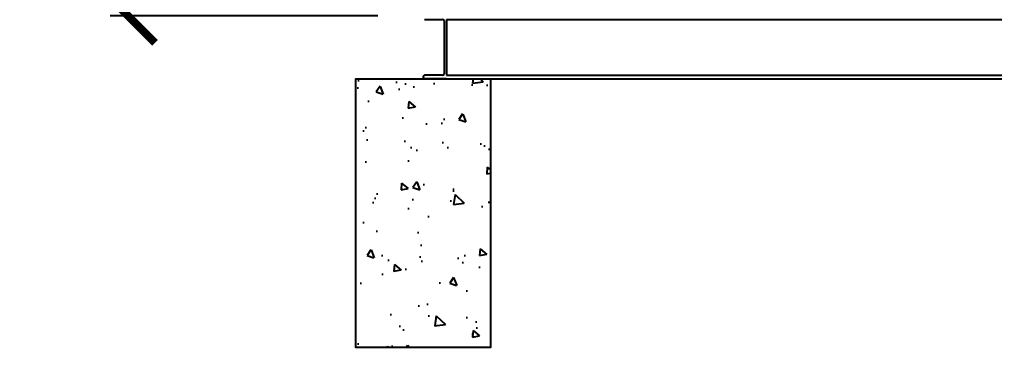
# Model space of a CAD drawing. Header units: millimetres. Extents: x 3692 to 33099, y 2878 to 23673.
# Drawn here: x 6382 to 8556, y 8862 to 9595 of the extents above; entities that cross this region are included whole.
import ezdxf

# ---------------------------------------------------------------- set-up
doc = ezdxf.new("R2010")
doc.units = ezdxf.units.MM
doc.layers.add('냉각탑_dim', color=1, linetype='Continuous')
doc.layers.add('냉각탑_찬넬방진', color=1, linetype='Continuous')
doc.styles.add('HY울릉도L', font='')
doc.styles.get('HY울릉도L').set_extended_font_data('HY울릉도L')
doc.dimstyles.new('성지DIM', dxfattribs={"dimtxt": 3.5, "dimasz": 3, "dimexe": 1, "dimexo": 2.5, "dimgap": 2, "dimtad": 1, "dimdec": 0, "dimzin": 3, "dimdsep": 46, "dimtxsty": 'HY울릉도L', "dimblk": 'ARCHTICK', "dimcen": -2, "dimclrd": 256, "dimclre": 256, "dimclrt": 7, "dimadec": 0, "dimazin": 0, "dimtfac": 1, "dimtdec": 0, "dimtofl": 0, "dimtmove": 0, "dimatfit": 3, "dimfxl": 1, "dimtolj": 1, "dimtzin": 0, "dimlwe": -1, "dimarcsym": 0})

# ---------------------------------------------------------------- blocks, each defined once
blk = doc.blocks.new('_ArchTick')
at = {"color": 0, "linetype": 'ByBlock', "const_width": 0.15}
blk.add_lwpolyline([(-0.5, -0.5), (0.5, 0.5)], dxfattribs=at)
blk = doc.blocks.new('*D328')
at = {"layer": 'Defpoints', "color": 0, "transparency": 16777216}
for p in [(6624.3, 12602.7), (7281.5, 12602.7), (7281.5, 9602.7)]:
    blk.add_point(p, dxfattribs=at)
at = {"layer": '냉각탑_dim', "transparency": 16777216}
for p, q in [((7181.5, 12602.7), (6584.3, 12602.7)), ((7181.5, 9602.7), (6584.3, 9602.7))]:
    blk.add_line(p, q, dxfattribs=at)
at = {"layer": '냉각탑_dim', "lineweight": -2, "transparency": 16777216}
blk.add_line((6624.3, 9602.7), (6624.3, 12602.7), dxfattribs=at)
at = {"layer": '냉각탑_dim', "lineweight": -2, "transparency": 16777216, "xscale": 120, "yscale": 120, "zscale": 120}
for p, rotation in [((6624.3, 12602.7), 90), ((6624.3, 9602.7), 270)]:
    blk.add_blockref('_ArchTick', p, dxfattribs=dict(at, rotation=rotation))
at = {"layer": '냉각탑_dim', "color": 7, "transparency": 16777216, "insert": (6474.3, 11102.7), "char_height": 140, "attachment_point": 5, "rotation": 90, "style": 'HY울릉도L'}
blk.add_mtext('\\A1;3000', dxfattribs=at)
blk = doc.blocks.new('3')
at = {"layer": '냉각탑_찬넬방진', "ltscale": 150}
for p, q in [((7285.6, 9594.8), (7325.9, 9594.8)), ((7285.6, 9594.8), (7325.9, 9594.8)), ((7329.1, 9591.6), (7329.1, 9473.2)), ((7334.4, 9594.8), (7334.4, 9470.1)), ((7282.4, 9466.9), (7282.4, 9462.1)), ((7334.4, 9462.1), (7282.4, 9462.1)), ((7325.9, 9470.1), (7285.6, 9470.1))]:
    blk.add_line(p, q, dxfattribs=at)
at = {"layer": '냉각탑_찬넬방진', "ltscale": 30}
for p, q in [((7334.4, 9594.8), (10228.3, 9594.8)), ((7282.4, 9466.9), (7282.4, 9462.1)), ((7334.4, 9470.1), (10228.3, 9470.1)), ((7334.4, 9462.1), (10228.3, 9462.1)), ((7334.4, 9462.1), (10228.3, 9462.1))]:
    blk.add_line(p, q, dxfattribs=at)
at = {"layer": '냉각탑_찬넬방진', "ltscale": 150}
for centre, start, end in [((7325.9, 9591.6), 0, 90), ((7325.9, 9591.6), 0, 90), ((7285.6, 9466.9), 90, 180), ((7325.9, 9473.2), 270, 0)]:
    blk.add_arc(centre, 3.18, start, end, dxfattribs=at)

msp = doc.modelspace()

# ---------------------------------------------------------------- hatches: boundary and pattern name
h = msp.add_hatch()
h.set_pattern_fill('AR-CONC', color=4, angle=-90)
h.set_pattern_definition([(320, (-194851.1, 344242.1), (-15.939086, -182.18467), [19.05, -209.55]), (265, (-194851.1, 344242.1), (191.056845, 35.24342), [15.24, -167.64058]), (10.451445, (-194852.42, 344226.92), (175.11775, -146.94125), [16.19001, -178.090245]), (316.1842, (-194800.3, 344242.1), (-42.04233, -271.07904), [28.575, -314.325]), (6.63556, (-194803.8, 344219.5), (247.42612, -237.40413), [24.28502, -267.1356]), (261.18415, (-194800.3, 344242.1), (247.42612, -237.40413), [22.85997, -251.45973]), (291, (-194813, 344216.7), (-102.2652, -151.61439), [19.05, -209.55]), (236, (-194813, 344216.7), (184.18797, -61.80203), [15.24, -167.64]), (341.451445, (-194821.52, 344204.07), (81.92277, -213.41642), [16.19001, -178.08994]), (307.5, (-194851.094, 344242.1), (84.555039, -3.088603), [0, -165.608, 0, -170.18, 0, -168.275]), (277.5, (-194851.09, 344242.1), (100.180575, -66.819663), [0, -97.028, 0, -161.798, 0, -64.135]), (237.5, (-194851.094, 344298.745), (-5.728744, -135.590595), [0, -63.5, 0, -198.12, 0, -262.89]), (227.5, (-194851.1, 344324.14), (25.42649, -148.12918), [0, -82.55, 0, -131.572, 0, -186.69])])
h.paths.add_polyline_path([(7132.4, 9462.2), (7132.4, 8862.2), (7432.4, 8862), (7432.4, 9462)])

# ---------------------------------------------------------------- linework, layer by layer
at = {"ltscale": 500}
msp.add_lwpolyline([(7432.4, 9462.1), (7432.4, 8862.1), (7132.4, 8862.1), (7132.4, 9462.1)], close=True, dxfattribs=at)

# ---------------------------------------------------------------- block references
msp.add_blockref('3', (0, 0))

# ---------------------------------------------------------------- dimensions: what is measured, and where the dimension line sits
at = {"layer": '냉각탑_dim'}
dim = msp.add_linear_dim(base=(6624.3, 12602.7), p1=(7281.5, 9602.7), p2=(7281.5, 12602.7), angle=90, dimstyle='성지DIM', override={"dimscale": 40}, dxfattribs=at)
dim.commit()
dim.dimension.update_dxf_attribs({"geometry": '*D328', "text_midpoint": (6474.3, 11102.7)})

doc.saveas('drawing.dxf')
